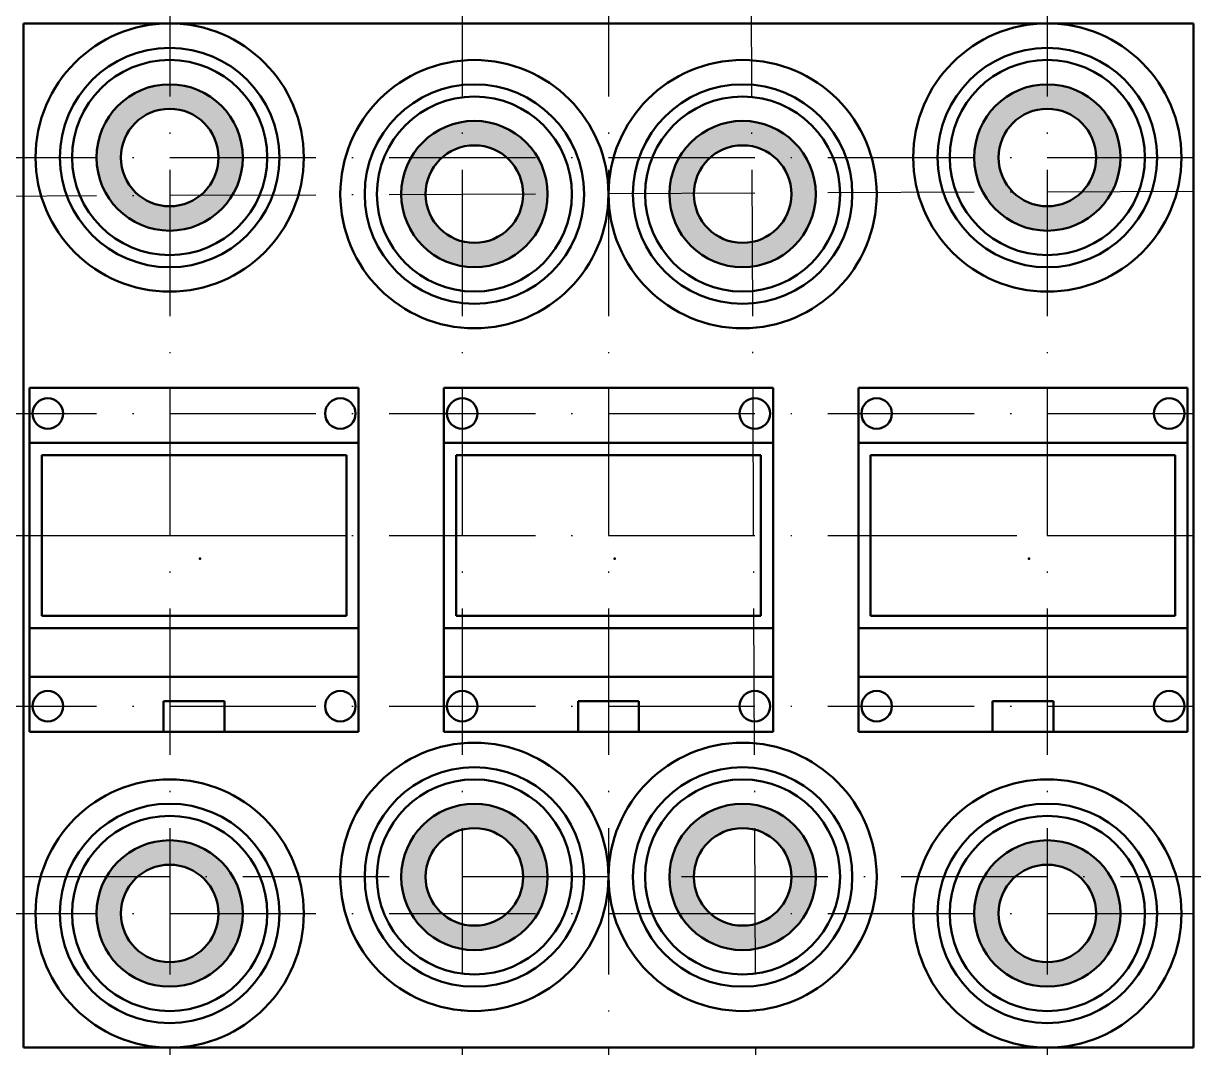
# Model space of a CAD drawing. Header units: millimetres. Extents: x -6 to 90, y -1 to 83.
import ezdxf

# ---------------------------------------------------------------- set-up
doc = ezdxf.new("R2010")
doc.units = ezdxf.units.MM
doc.linetypes.add('ACAD_ISO10W100', pattern=[18, 12, -2.95, 0.1, -2.95])
doc.layers.get('0').update_dxf_attribs({"lineweight": 50, "true_color": 0xffffff})
doc.layers.add('Centerlines', color=1, linetype='ACAD_ISO10W100', lineweight=25, true_color=0xff0000)

# ---------------------------------------------------------------- blocks, each defined once
blk = doc.blocks.new('screen')
for p, q in [((13.5, 12.1), (-13.5, 12.1)), ((-13.5, 12.1), (-13.5, -16.1)), ((13.5, -16.1), (13.5, 12.1)), ((13.5, 12.1), (13.5, 7.6)), ((13.5, 7.6), (-13.5, 7.6)), ((-12.5, 6.6), (-12.5, -6.6)), ((-12.5, 6.6), (12.5, 6.6)), ((12.5, -6.6), (12.5, 6.6)), ((12.5, 6.6), (12.5, -6.6)), ((12.5, -6.6), (-12.5, -6.6)), ((13.5, -7.6), (-13.5, -7.6)), ((-12.5, -7.6), (12.5, -7.6)), ((13.5, -16.1), (13.5, -7.6)), ((13.5, -11.6), (-13.5, -11.6)), ((13.5, -16.1), (13.5, -11.6)), ((-2.5, -16.1), (-2.5, -13.6)), ((-2.5, -13.6), (2.5, -13.6)), ((2.5, -13.6), (2.5, -16.1)), ((-13.5, -16.1), (13.5, -16.1))]:
    blk.add_line(p, q)
for centre in [(-12, 10), (12, 10), (-12, -14), (12, -14)]:
    blk.add_circle(centre, 1.25)
blk.add_point((0.5, -1.9))
blk = doc.blocks.new('white_button')
h = blk.add_hatch(color=256)
edge = h.paths.add_edge_path()
edge.add_arc((0, 0), 4, 0, 360)
edge = h.paths.add_edge_path()
edge.add_arc((0, 0), 6, 0, 360)
for radius in [11, 9, 8, 6, 4]:
    blk.add_circle((0, 0), radius)
blk = doc.blocks.new('blue_button')
at = {"true_color": 0x0000ff}
h = blk.add_hatch(color=5, dxfattribs=at)
edge = h.paths.add_edge_path()
edge.add_arc((0, 0), 6, 0, 360)
edge = h.paths.add_edge_path()
edge.add_arc((0, 0), 4, 0, 360)
for radius in [11, 9, 8, 6, 4]:
    blk.add_circle((0, 0), radius)

msp = doc.modelspace()

# ---------------------------------------------------------------- linework, layer by layer
for p, q in [((90, 83), (-6, 83)), ((-6, 83), (-6, -1)), ((90, -1), (90, 83)), ((-6, -1), (-6, -1)), ((-6, -1), (90, -1))]:
    msp.add_line(p, q)
at = {"layer": 'Centerlines'}
for p, q in [((-4.5, 41), (-4.5, 41)), ((-4.5, 41), (20.5, 41)), ((63.5, 41), (88.5, 41))]:
    msp.add_line(p, q, dxfattribs=at)
for p, direction in [((6, 70), (0, -1)), ((30, 66), (0, -1)), ((42, 80), (0, -1)), ((53.784, 64), (0.004153, -0.999991)), ((78, 70), (0, -1)), ((6, 72), (1, 0)), ((30, 69), (0.999991, 0.004153)), ((-4, 51), (1, 0)), ((-4.5, 41), (1, 0)), ((64, 27), (1, 0)), ((54, 13), (-1, 0)), ((6, 10), (1, 0))]:
    msp.add_xline(p, direction, dxfattribs=at)

# ---------------------------------------------------------------- block references
for name, p in [('blue_button', (6, 72)), ('white_button', (78, 72)), ('blue_button', (31, 69)), ('blue_button', (53, 69)), ('screen', (8, 41)), ('screen', (42, 41)), ('screen', (76, 41)), ('white_button', (31, 13)), ('white_button', (53, 13)), ('white_button', (6, 10)), ('white_button', (78, 10))]:
    msp.add_blockref(name, p)

doc.saveas('drawing.dxf')
